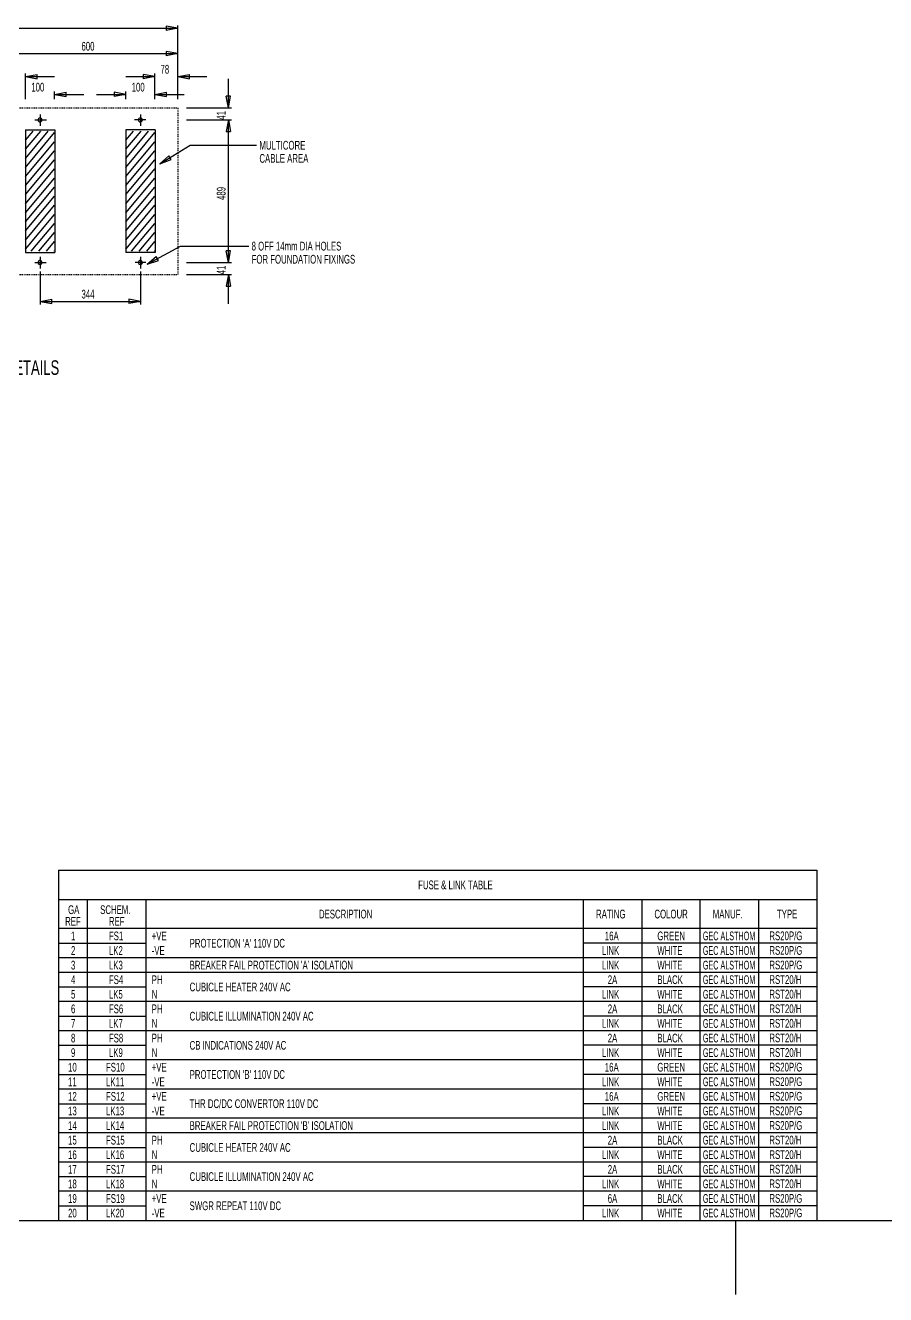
# Model space of a CAD drawing. Extents: x -5933 to 5929, y -4179 to 4187.
# Drawn here: x -2294 to 655, y -4169 to 182 of the extents above; entities that cross this region are included whole.
import ezdxf

# ---------------------------------------------------------------- set-up
doc = ezdxf.new("R2010")
doc.units = 0
for name, pattern in [('SHORTDASH', [6, 3, -3]), ('SINGLECENTRE', [18, 12.6, -1.8, 1.8, -1.8]), ('SOLID', [0])]:
    doc.linetypes.add(name, pattern=pattern)
doc.layers.add('1', color=7, linetype='SOLID')
doc.layers.add('2', color=7, linetype='SOLID')

# ---------------------------------------------------------------- blocks, each defined once
blk = doc.blocks.new('*X1770')
at = {"layer": '2', "color": 7, "linetype": 'SOLID'}
for points in [[(-2294.020996, -211.613586), (-2267.912842, -180.499084)], [(-2294.020996, -242.728088), (-2241.804688, -180.499084)], [(-2294.020996, -273.842468), (-2215.696533, -180.499084)], [(-2294.020996, -304.95697), (-2194.020996, -185.781677)], [(-2294.020996, -336.071472), (-2194.020996, -216.896057)], [(-2294.020996, -367.185974), (-2194.020996, -248.010559)], [(-2294.020996, -398.300476), (-2194.020996, -279.125061)], [(-2294.020996, -429.414856), (-2194.020996, -310.239563)], [(-2294.020996, -460.529358), (-2194.020996, -341.354065)], [(-2294.020996, -491.64386), (-2194.020996, -372.468445)], [(-2294.020996, -522.758362), (-2194.020996, -403.582947)], [(-2294.020996, -553.872864), (-2194.020996, -434.697449)], [(-2294.020996, -584.987366), (-2194.020996, -465.811951)], [(-2274.21582, -592.499084), (-2194.020996, -496.926453)], [(-2248.10791, -592.499084), (-2194.020996, -528.040833)], [(-2221.999756, -592.499084), (-2194.020996, -559.155334)], [(-2195.891602, -592.499084), (-2194.020996, -590.269836)]]:
    blk.add_lwpolyline(points, dxfattribs=at)
blk = doc.blocks.new('*X1771')
at = {"layer": '2', "color": 7, "linetype": 'SOLID'}
for points in [[(-1950.020996, -211.613586), (-1923.912842, -180.499084)], [(-1950.020996, -242.728088), (-1897.804688, -180.499084)], [(-1950.020996, -273.842468), (-1871.696533, -180.499084)], [(-1950.020996, -304.95697), (-1850.020996, -185.781677)], [(-1950.020996, -336.071472), (-1850.020996, -216.896057)], [(-1950.020996, -367.185974), (-1850.020996, -248.010559)], [(-1950.020996, -398.300476), (-1850.020996, -279.125061)], [(-1950.020996, -429.414856), (-1850.020996, -310.239563)], [(-1950.020996, -460.529358), (-1850.020996, -341.354065)], [(-1950.020996, -491.64386), (-1850.020996, -372.468445)], [(-1950.020996, -522.758362), (-1850.020996, -403.582947)], [(-1950.020996, -553.872864), (-1850.020996, -434.697449)], [(-1950.020996, -584.987366), (-1850.020996, -465.811951)], [(-1930.216064, -592.499084), (-1850.020996, -496.926453)], [(-1904.10791, -592.499084), (-1850.020996, -528.040833)], [(-1877.999756, -592.499084), (-1850.020996, -559.155334)], [(-1851.891602, -592.499084), (-1850.020996, -590.269836)]]:
    blk.add_lwpolyline(points, dxfattribs=at)

msp = doc.modelspace()

# ---------------------------------------------------------------- linework, layer by layer
at = {"layer": '1', "color": 7, "linetype": 'SOLID'}
msp.add_lwpolyline([(-5381.261719, -3914.350342), (5660.484375, -3914.350342)], dxfattribs=at)
at = {"layer": '1', "color": 1, "linetype": 'SOLID'}
msp.add_lwpolyline([(139.611572, -3914.350342), (139.611572, -4168.870117)], dxfattribs=at)
at = {"layer": '2', "color": 7, "linetype": 'SOLID'}
for points in [[(-1812.020996, 179.450104), (-1812.020996, 164.450104)], [(-1772.020996, 171.950104), (-1812.020996, 179.450104)], [(-1772.020996, -70.999084), (-1772.020996, 181.950104)], [(-2372.020996, 171.950104), (-1772.020996, 171.950104)], [(-1772.020996, 171.950104), (-1812.020996, 164.450104)], [(-1812.020996, 92.894958), (-1812.020996, 77.894958)], [(-1772.020996, 85.394958), (-1812.020996, 92.894958)], [(-1772.020996, -70.999084), (-1772.020996, 95.394958)], [(-2372.020996, 85.394958), (-2072.020996, 85.394958)], [(-2072.020996, 85.394958), (-1772.020996, 85.394958)], [(-1772.020996, 85.394958), (-1812.020996, 77.894958)], [(-2294.020996, -70.999084), (-2294.020996, 16.580658)], [(-2294.020996, 6.580658), (-2254.020996, 14.080658)], [(-2294.020996, 6.580658), (-2254.020996, -0.919342)], [(-2294.020996, 6.580658), (-2194.020996, 6.580658)], [(-2254.020996, -0.919342), (-2254.020996, 14.080658)], [(-1950.020996, 6.580658), (-1850.020996, 6.580658)], [(-1890.020996, 14.080658), (-1890.020996, -0.919342)], [(-1850.020996, 6.580658), (-1890.020996, 14.080658)], [(-1850.020996, 6.580658), (-1890.020996, -0.919342)], [(-1850.020996, -70.999084), (-1850.020996, 16.580658)], [(-1772.020996, 6.580658), (-1732.020996, 14.080658)], [(-1772.020996, 6.580658), (-1732.020996, -0.919342)], [(-1772.020996, 6.580658), (-1672.020996, 6.580658)], [(-1732.020996, -0.919342), (-1732.020996, 14.080658)], [(-1598.090088, -100.999077), (-1598.090088, -0.999077)], [(-2294.020996, -70.999084), (-2294.020996, -44.811401)], [(-2194.020996, -70.999084), (-2194.020996, -44.811401)], [(-2194.020996, -54.811401), (-2154.020996, -47.311401)], [(-2194.020996, -54.811401), (-2154.020996, -62.311401)], [(-2194.020996, -54.811401), (-2094.020996, -54.811401)], [(-2154.020996, -62.311401), (-2154.020996, -47.311401)], [(-2050.020996, -54.811401), (-1950.020996, -54.811401)], [(-1990.020996, -47.311401), (-1990.020996, -62.311401)], [(-1950.020996, -54.811401), (-1990.020996, -47.311401)], [(-1950.020996, -54.811401), (-1990.020996, -62.311401)], [(-1950.020996, -70.999084), (-1950.020996, -44.811401)], [(-1850.020996, -54.811401), (-1810.020996, -47.311401)], [(-1850.020996, -54.811401), (-1810.020996, -62.311401)], [(-1850.020996, -54.811401), (-1750.020996, -54.811401)], [(-1810.020996, -62.311401), (-1810.020996, -47.311401)], [(-1590.590088, -60.999077), (-1605.590088, -60.999077)], [(-1598.090088, -100.999077), (-1605.590088, -60.999077)], [(-1598.090088, -100.999077), (-1590.590088, -60.999077)], [(-2244.020996, -122.977966), (-2244.020996, -162.670227)], [(-1900.020996, -122.977966), (-1900.020996, -162.670227)], [(-1742.020996, -100.999084), (-1588.090088, -100.999077)], [(-2262.289551, -141.999084), (-2222.188232, -141.999084)], [(-1881.327393, -141.999084), (-1919.757812, -141.999084)], [(-1742.534424, -141.999084), (-1588.090088, -141.999084)], [(-1742.534424, -141.999084), (-1588.090332, -141.999084)], [(-1598.090332, -141.999084), (-1605.590332, -181.999084)], [(-1598.090332, -141.999084), (-1590.590332, -181.999084)], [(-1598.090332, -386.499084), (-1598.090332, -141.999084)], [(-2293.677246, -175.729736), (-2293.637939, -596.766602)], [(-2293.677246, -175.729736), (-2193.677246, -175.729736)], [(-2193.677246, -175.729736), (-2193.637939, -596.766602)], [(-1949.677246, -175.729736), (-1949.637939, -596.766602)], [(-1849.677246, -175.729736), (-1949.677246, -175.729736)], [(-1849.677246, -175.729736), (-1849.637939, -596.766602)], [(-1605.590332, -181.999084), (-1590.590332, -181.999084)], [(-1832.871582, -292.508972), (-1729.276611, -229.01532)], [(-1729.276611, -229.01532), (-1502.036133, -229.015335)], [(-1832.871582, -292.508972), (-1802.68674, -265.211988)], [(-1832.871582, -292.508972), (-1794.848312, -278.001009)], [(-1794.848312, -278.001009), (-1802.68674, -265.211988)], [(-1598.090332, -630.999084), (-1598.090332, -386.499084)], [(-2293.637939, -596.766602), (-2193.637939, -596.766602)], [(-1849.637939, -596.766602), (-1949.637939, -596.766602)], [(-1877.19165, -636.339417), (-1762.452026, -574.720032)], [(-1762.452026, -574.720032), (-1528.723145, -574.719971)], [(-1590.590332, -590.999084), (-1605.590332, -590.999084)], [(-1598.090332, -630.999084), (-1605.590332, -590.999084)], [(-1598.090332, -630.999084), (-1590.590332, -590.999084)], [(-2262.258545, -630.999084), (-2223.389893, -630.999084)], [(-2244.020996, -611.977966), (-2244.020996, -651.670227)], [(-1881.477295, -630.999084), (-1918.369629, -630.999084)], [(-1900.020996, -611.977966), (-1900.020996, -651.670227)], [(-1877.19165, -636.339417), (-1845.500316, -610.806902)], [(-1877.19165, -636.339417), (-1838.40342, -624.02182)], [(-1838.40342, -624.02182), (-1845.500316, -610.806902)], [(-1742.534424, -630.999084), (-1588.090332, -630.999084)], [(-2244.020996, -661.824097), (-2244.020996, -774.269714)], [(-1900.020996, -661.824097), (-1900.021118, -774.269714)], [(-1742.020996, -671.999084), (-1588.090088, -671.999084)], [(-1598.090088, -671.999084), (-1605.590088, -711.999084)], [(-1598.090088, -671.999084), (-1590.590088, -711.999084)], [(-1598.090088, -771.999084), (-1598.090088, -671.999084)], [(-1605.590088, -711.999084), (-1590.590088, -711.999084)], [(-2244.020996, -764.269714), (-2204.020996, -756.769714)], [(-2244.020996, -764.269714), (-2204.020996, -771.769714)], [(-2244.020996, -764.269714), (-2072.020996, -764.269714)], [(-2204.020996, -771.769714), (-2204.020996, -756.769714)], [(-2072.020996, -764.269714), (-1900.021118, -764.269714)], [(-1940.021118, -756.769714), (-1940.021118, -771.769714)], [(-1900.021118, -764.269714), (-1940.021118, -756.769714)], [(-1900.021118, -764.269714), (-1940.021118, -771.769714)], [(-2181.261719, -2714.350342), (418.738281, -2714.350342)], [(-2181.261719, -2714.350342), (-2181.261719, -3914.350342)], [(418.738281, -2714.350342), (418.738281, -3914.350342)], [(-2181.261719, -2814.350342), (418.738281, -2814.350342)], [(-2081.261719, -3914.350342), (-2081.261719, -2814.350342)], [(-1881.261719, -2814.350342), (-1881.261719, -3914.350342)], [(-381.261719, -3914.350342), (-381.261719, -2814.350342)], [(-181.261719, -2814.350342), (-181.261719, -3914.350342)], [(18.738281, -3914.350342), (18.738281, -2814.350342)], [(218.738281, -2814.350342), (218.738281, -3914.350342)], [(418.738281, -2914.350342), (-2181.261719, -2914.350342)], [(-2181.261719, -2964.350342), (-1881.261719, -2964.350342)], [(418.738281, -2964.350342), (-381.261719, -2964.350342)], [(418.738281, -3014.350342), (-2181.261719, -3014.350342)], [(418.738281, -3064.350342), (-2181.261719, -3064.350342)], [(-2181.261719, -3114.350342), (-1881.261719, -3114.350342)], [(418.738281, -3114.350342), (-381.261719, -3114.350342)], [(418.738281, -3164.350342), (-2181.261719, -3164.350342)], [(-2181.261719, -3214.350342), (-1881.261719, -3214.350342)], [(418.738281, -3214.350342), (-381.261719, -3214.350342)], [(418.738281, -3264.350342), (-2181.261719, -3264.350342)], [(-2181.261719, -3314.350342), (-1881.261719, -3314.350342)], [(418.738281, -3314.350342), (-381.261719, -3314.350342)], [(418.738281, -3364.350342), (-2181.261719, -3364.350342)], [(-2181.261719, -3414.350342), (-1881.261719, -3414.350342)], [(418.738281, -3414.350342), (-381.261719, -3414.350342)], [(418.738281, -3464.350342), (-2181.261719, -3464.350342)], [(-2181.261719, -3514.350342), (-1881.261719, -3514.350342)], [(418.738281, -3514.350342), (-381.261719, -3514.350342)], [(418.738281, -3564.350342), (-2181.261719, -3564.350342)], [(418.738281, -3614.350342), (-2181.261719, -3614.350342)], [(-2181.261719, -3664.350342), (-1881.261719, -3664.350342)], [(418.738281, -3664.350342), (-381.261719, -3664.350342)], [(418.738281, -3714.350342), (-2181.261719, -3714.350342)], [(-2181.261719, -3764.350342), (-1881.261719, -3764.350342)], [(418.738281, -3764.350342), (-381.261719, -3764.350342)], [(418.738281, -3814.350342), (-2181.261719, -3814.350342)], [(-2181.261719, -3864.350342), (-1881.261719, -3864.350342)], [(418.738281, -3864.350342), (-381.261719, -3864.350342)]]:
    msp.add_lwpolyline(points, dxfattribs=at)
at = {"layer": '2', "color": 7, "linetype": 'SHORTDASH'}
for points in [[(-2372.020996, -100.999084), (-1772.020996, -100.999084)], [(-1772.020996, -100.999084), (-1772.020996, -671.999084)], [(-2372.020996, -671.999084), (-1772.020996, -671.999084)]]:
    msp.add_lwpolyline(points, dxfattribs=at)
at = {"layer": '2', "color": 7, "linetype": 'SOLID'}
for points in [[(-2237.020996, -141.999084, 1), (-2251.020996, -141.999083, 1), (-2237.020996, -141.999084, 1)], [(-1893.020996, -141.999084, 1), (-1907.020996, -141.999083, 1), (-1893.020996, -141.999084, 1)], [(-2237.020996, -630.999084, 1), (-2251.020996, -630.999083, 1), (-2237.020996, -630.999084, 1)], [(-1893.020996, -630.999084, 1), (-1907.020996, -630.999083, 1), (-1893.020996, -630.999084, 1)]]:
    msp.add_lwpolyline(points, format="xyb", dxfattribs=at)

# ---------------------------------------------------------------- block references
at = {"layer": '2'}
for name in ['*X1770', '*X1771']:
    msp.add_blockref(name, (0, 0), dxfattribs=at)

# ---------------------------------------------------------------- texts
at = {"layer": '2', "color": 7, "linetype": 'SOLID'}
for s, width, p in [('600', 0.666667, (-2102.020996, 95.394958)), ('78', 0.666667, (-1831.020996, 16.580658)), ('100', 0.666667, (-2274.020996, -44.811401)), ('100', 0.666667, (-1930.020996, -44.811401)), ('MULTICORE', 0.666667, (-1492.036133, -244.01532)), ('CABLE AREA', 0.666667, (-1492.036133, -289.01532)), ('8 OFF 14mm DIA HOLES', 0.666667, (-1518.723145, -589.720032)), ('FOR FOUNDATION FIXINGS', 0.666667, (-1518.723145, -634.720032)), ('344', 0.666667, (-2102.020996, -754.269714)), ('FUSE & LINK TABLE', 0.666667, (-947.928385, -2779.350342)), ('GA', 0.666667, (-2147.928385, -2864.350342)), ('SCHEM.', 0.666667, (-2037.928385, -2864.350342)), ('DESCRIPTION', 0.666667, (-1287.928385, -2879.350342)), ('RATING', 0.666667, (-337.928385, -2879.350342)), ('COLOUR', 0.666667, (-137.928385, -2879.350342)), ('MANUF.', 0.666667, (62.071615, -2879.350342)), ('TYPE', 0.666667, (282.071615, -2879.350342)), ('REF', 0.666667, (-2157.928385, -2904.350342)), ('REF', 0.666667, (-2007.928385, -2904.350342)), ("PROTECTION 'A' 110V DC", 0.666667, (-1731.261719, -2979.350342)), ('GEC ALSTHOM', 0.566667, (28.071612, -2954.350342)), ('RS20P/G', 0.666667, (256.16097, -2953.947754)), ('GEC ALSTHOM', 0.566667, (28.071612, -3004.350342)), ('RS20P/G', 0.666667, (256.16097, -3003.947754)), ("BREAKER FAIL PROTECTION 'A' ISOLATION", 0.666667, (-1731.261719, -3054.350342)), ('GEC ALSTHOM', 0.566667, (28.071612, -3054.350342)), ('RS20P/G', 0.666667, (256.16097, -3053.947754)), ('GEC ALSTHOM', 0.566667, (28.071612, -3104.350342)), ('RST20/H', 0.666667, (256.16097, -3103.947754)), ('CUBICLE HEATER 240V AC', 0.666667, (-1731.261719, -3129.350342)), ('GEC ALSTHOM', 0.566667, (28.071612, -3154.350342)), ('RST20/H', 0.666667, (256.16097, -3153.947754)), ('GEC ALSTHOM', 0.566667, (28.071612, -3204.350342)), ('RST20/H', 0.666667, (256.16097, -3203.947754)), ('CUBICLE ILLUMINATION 240V AC', 0.666667, (-1731.261719, -3229.350342)), ('GEC ALSTHOM', 0.566667, (28.071612, -3254.350342)), ('RST20/H', 0.666667, (256.16097, -3253.947754)), ('CB INDICATIONS 240V AC', 0.666667, (-1731.261719, -3329.350342)), ('GEC ALSTHOM', 0.566667, (28.071612, -3304.350342)), ('RST20/H', 0.666667, (256.16097, -3303.947754)), ('GEC ALSTHOM', 0.566667, (28.071612, -3354.350342)), ('RST20/H', 0.666667, (256.16097, -3353.947754)), ('GEC ALSTHOM', 0.566667, (28.071612, -3404.350342)), ('RS20P/G', 0.666667, (256.16097, -3403.947754)), ("PROTECTION 'B' 110V DC", 0.666667, (-1731.261719, -3429.350342)), ('GEC ALSTHOM', 0.566667, (28.071612, -3454.350342)), ('RS20P/G', 0.666667, (256.16097, -3453.947754)), ('GEC ALSTHOM', 0.566667, (28.071612, -3504.350342)), ('RS20P/G', 0.666667, (256.16097, -3503.947754)), ('THR DC/DC CONVERTOR 110V DC', 0.666667, (-1731.261719, -3529.350342)), ('GEC ALSTHOM', 0.566667, (28.071612, -3554.350342)), ('RS20P/G', 0.666667, (256.16097, -3553.947754)), ("BREAKER FAIL PROTECTION 'B' ISOLATION", 0.666667, (-1731.261719, -3604.350342)), ('GEC ALSTHOM', 0.566667, (28.071612, -3604.350342)), ('RS20P/G', 0.666667, (256.16097, -3603.947754)), ('CUBICLE HEATER 240V AC', 0.666667, (-1731.261719, -3679.350342)), ('GEC ALSTHOM', 0.566667, (28.071612, -3654.350342)), ('RST20/H', 0.666667, (256.16097, -3653.947754)), ('GEC ALSTHOM', 0.566667, (28.071612, -3704.350342)), ('RST20/H', 0.666667, (256.16097, -3703.947754)), ('GEC ALSTHOM', 0.566667, (28.071612, -3754.350342)), ('RST20/H', 0.666667, (256.16097, -3753.947754)), ('CUBICLE ILLUMINATION 240V AC', 0.666667, (-1731.261719, -3779.350342)), ('GEC ALSTHOM', 0.566667, (28.071612, -3804.350342)), ('RST20/H', 0.666667, (256.16097, -3803.947754)), ('GEC ALSTHOM', 0.566667, (28.071612, -3854.350342)), ('RS20P/G', 0.666667, (256.16097, -3853.947754)), ('SWGR REPEAT 110V DC', 0.666667, (-1731.261719, -3879.350342)), ('GEC ALSTHOM', 0.566667, (28.071612, -3904.350342)), ('RS20P/G', 0.666667, (256.16097, -3903.947754))]:
    msp.add_text(s, height=30, dxfattribs=dict(at, width=width)).set_placement(p)
at = {"layer": '2', "color": 7, "linetype": 'SOLID', "width": 0.666667}
for s, p in [('41', (-1608.090088, -141.499023)), ('489', (-1608.090332, -416.499023)), ('41', (-1608.09021, -671.499084))]:
    msp.add_text(s, height=30, rotation=90, dxfattribs=at).set_placement(p)
at = {"layer": '2', "color": 7, "linetype": 'SINGLECENTRE', "width": 0.666667}
for s, height, p in [('FOUNDATION DETAILS', 50, (-2671.117066, -1016.137024)), ('1', 30, (-2137.928385, -2954.350342)), ('FS1', 30, (-2007.928385, -2954.350342)), ('+VE', 30, (-1861.261719, -2954.350342)), ('16A', 30, (-307.928385, -2954.350342)), ('GREEN', 30, (-127.928385, -2954.350342)), ('2', 30, (-2137.928385, -3004.350342)), ('LK2', 30, (-2007.928385, -3004.350342)), ('-VE', 30, (-1861.261719, -3004.350342)), ('LINK', 30, (-317.928385, -3004.350342)), ('WHITE', 30, (-127.928385, -3004.350342)), ('3', 30, (-2137.928385, -3054.350342)), ('LK3', 30, (-2007.928385, -3054.350342)), ('LINK', 30, (-317.928385, -3054.350342)), ('WHITE', 30, (-127.928385, -3054.350342)), ('4', 30, (-2137.928385, -3104.350342)), ('FS4', 30, (-2007.928385, -3104.350342)), ('PH', 30, (-1861.261719, -3104.350342)), ('2A', 30, (-297.928385, -3104.350342)), ('BLACK', 30, (-127.928385, -3104.350342)), ('5', 30, (-2137.928385, -3154.350342)), ('LK5', 30, (-2007.928385, -3154.350342)), ('N', 30, (-1861.261719, -3154.350342)), ('LINK', 30, (-317.928385, -3154.350342)), ('WHITE', 30, (-127.928385, -3154.350342)), ('6', 30, (-2137.928385, -3204.350342)), ('FS6', 30, (-2007.928385, -3204.350342)), ('PH', 30, (-1861.261719, -3204.350342)), ('2A', 30, (-297.928385, -3204.350342)), ('BLACK', 30, (-127.928385, -3204.350342)), ('7', 30, (-2137.928385, -3254.350342)), ('LK7', 30, (-2007.928385, -3254.350342)), ('N', 30, (-1861.261719, -3254.350342)), ('LINK', 30, (-317.928385, -3254.350342)), ('WHITE', 30, (-127.928385, -3254.350342)), ('8', 30, (-2137.928385, -3304.350342)), ('FS8', 30, (-2007.928385, -3304.350342)), ('PH', 30, (-1861.261719, -3304.350342)), ('2A', 30, (-297.928385, -3304.350342)), ('BLACK', 30, (-127.928385, -3304.350342)), ('9', 30, (-2137.928385, -3354.350342)), ('LK9', 30, (-2007.928385, -3354.350342)), ('N', 30, (-1861.261719, -3354.350342)), ('LINK', 30, (-317.928385, -3354.350342)), ('WHITE', 30, (-127.928385, -3354.350342)), ('10', 30, (-2147.928385, -3404.350342)), ('FS10', 30, (-2017.928385, -3404.350342)), ('+VE', 30, (-1861.261719, -3404.350342)), ('16A', 30, (-307.928385, -3404.350342)), ('GREEN', 30, (-127.928385, -3404.350342)), ('11', 30, (-2147.928385, -3454.350342)), ('LK11', 30, (-2017.928385, -3454.350342)), ('-VE', 30, (-1861.261719, -3454.350342)), ('LINK', 30, (-317.928385, -3454.350342)), ('WHITE', 30, (-127.928385, -3454.350342)), ('12', 30, (-2147.928385, -3504.350342)), ('FS12', 30, (-2017.928385, -3504.350342)), ('+VE', 30, (-1861.261719, -3504.350342)), ('16A', 30, (-307.928385, -3504.350342)), ('GREEN', 30, (-127.928385, -3504.350342)), ('13', 30, (-2147.928385, -3554.350342)), ('LK13', 30, (-2017.928385, -3554.350342)), ('-VE', 30, (-1861.261719, -3554.350342)), ('LINK', 30, (-317.928385, -3554.350342)), ('WHITE', 30, (-127.928385, -3554.350342)), ('14', 30, (-2147.928385, -3604.350342)), ('LK14', 30, (-2017.928385, -3604.350342)), ('LINK', 30, (-317.928385, -3604.350342)), ('WHITE', 30, (-127.928385, -3604.350342)), ('15', 30, (-2147.928385, -3654.350342)), ('FS15', 30, (-2017.928385, -3654.350342)), ('PH', 30, (-1861.261719, -3654.350342)), ('2A', 30, (-297.928385, -3654.350342)), ('BLACK', 30, (-127.928385, -3654.350342)), ('16', 30, (-2147.928385, -3704.350342)), ('LK16', 30, (-2017.928385, -3704.350342)), ('N', 30, (-1861.261719, -3704.350342)), ('LINK', 30, (-317.928385, -3704.350342)), ('WHITE', 30, (-127.928385, -3704.350342)), ('17', 30, (-2147.928385, -3754.350342)), ('FS17', 30, (-2017.928385, -3754.350342)), ('PH', 30, (-1861.261719, -3754.350342)), ('2A', 30, (-297.928385, -3754.350342)), ('BLACK', 30, (-127.928385, -3754.350342)), ('18', 30, (-2147.928385, -3804.350342)), ('LK18', 30, (-2017.928385, -3804.350342)), ('N', 30, (-1861.261719, -3804.350342)), ('LINK', 30, (-317.928385, -3804.350342)), ('WHITE', 30, (-127.928385, -3804.350342)), ('19', 30, (-2147.928385, -3854.350342)), ('FS19', 30, (-2017.928385, -3854.350342)), ('+VE', 30, (-1861.261719, -3854.350342)), ('6A', 30, (-297.928385, -3854.350342)), ('BLACK', 30, (-127.928385, -3854.350342)), ('20', 30, (-2147.928385, -3904.350342)), ('LK20', 30, (-2017.928385, -3904.350342)), ('-VE', 30, (-1861.261719, -3904.350342)), ('LINK', 30, (-317.928385, -3904.350342)), ('WHITE', 30, (-127.928385, -3904.350342))]:
    msp.add_text(s, height=height, dxfattribs=at).set_placement(p)

doc.saveas('drawing.dxf')
